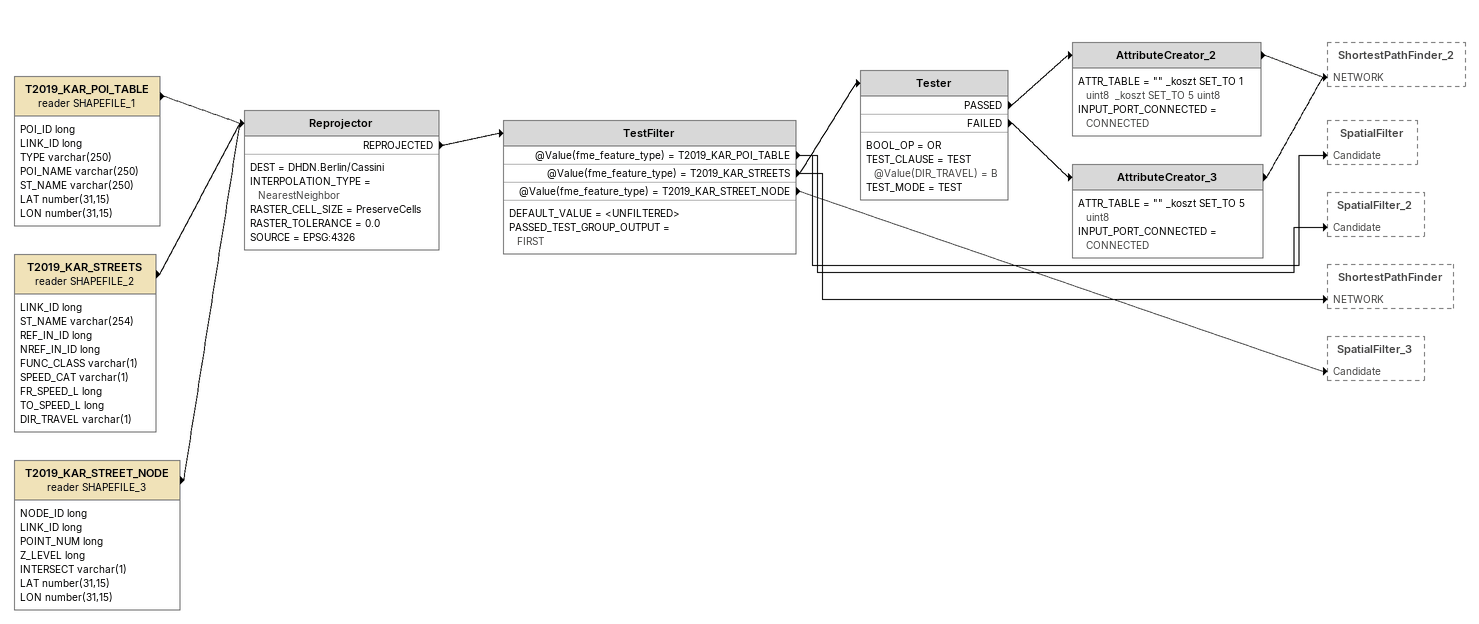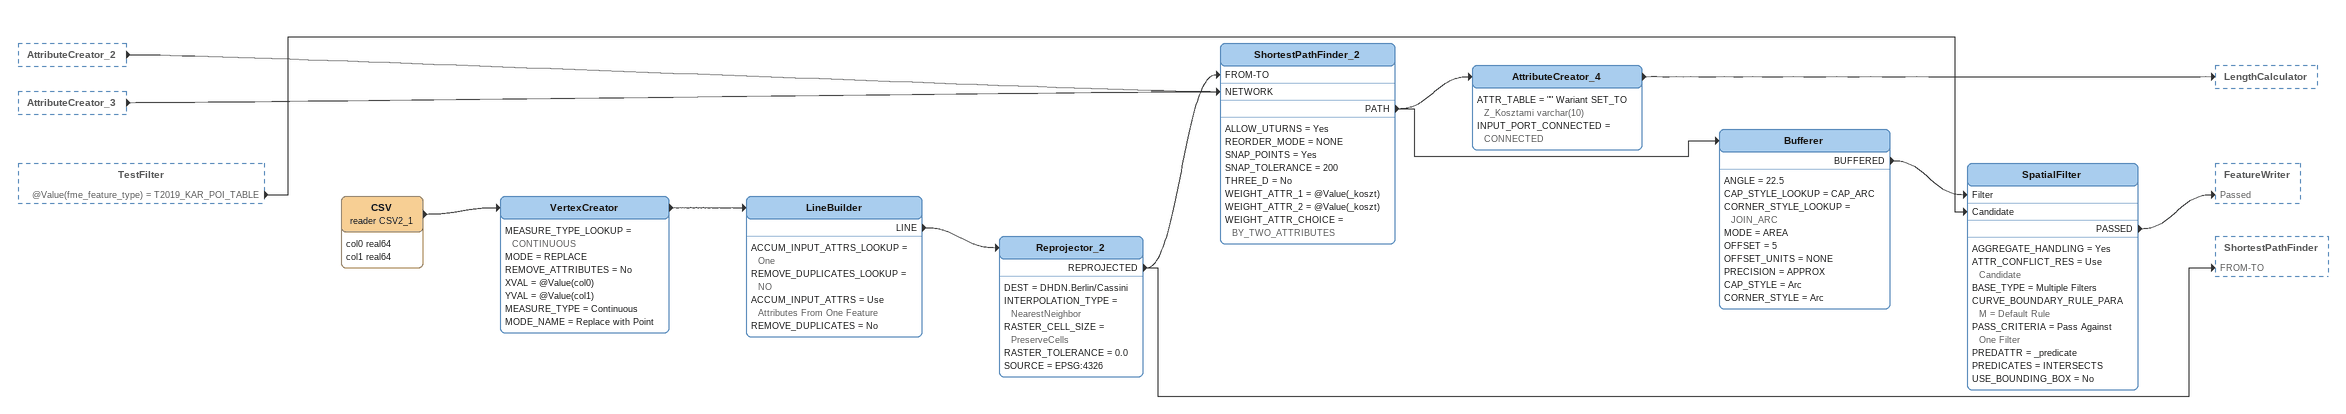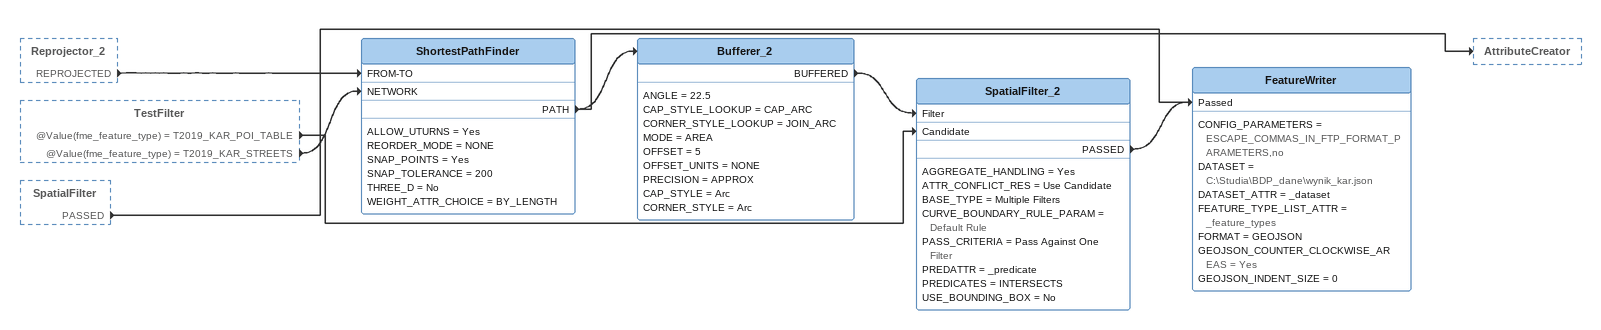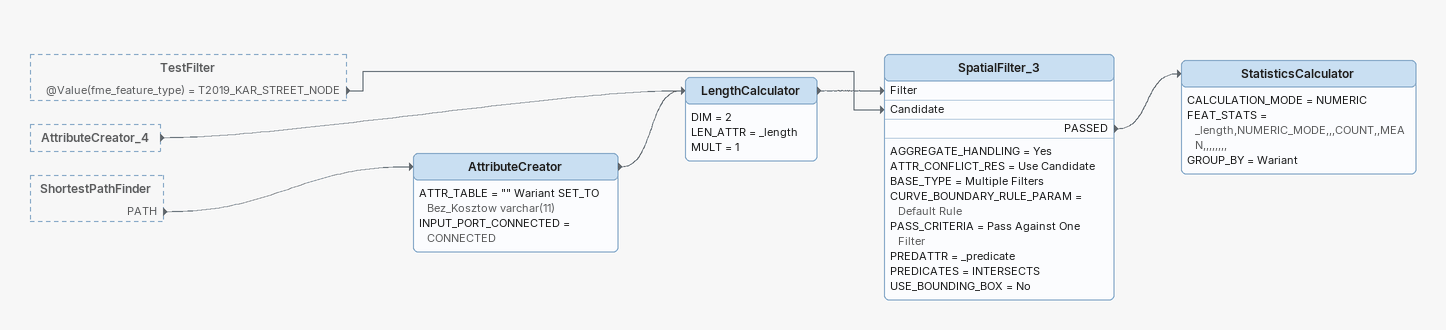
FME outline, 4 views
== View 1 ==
T2019_KAR_POI_TABLE (reader SHAPEFILE_1)
    attributes: POI_ID long, LINK_ID long, TYPE varchar(250), POI_NAME varchar(250), ST_NAME varchar(250), LAT number(31,15), LON number(31,15)
    -> Reprojector
T2019_KAR_STREETS (reader SHAPEFILE_2)
    attributes: LINK_ID long, ST_NAME varchar(254), REF_IN_ID long, NREF_IN_ID long, FUNC_CLASS varchar(1), SPEED_CAT varchar(1), FR_SPEED_L long, TO_SPEED_L long, DIR_TRAVEL varchar(1)
    -> Reprojector
T2019_KAR_STREET_NODE (reader SHAPEFILE_3)
    attributes: NODE_ID long, LINK_ID long, POINT_NUM long, Z_LEVEL long, INTERSECT varchar(1), LAT number(31,15), LON number(31,15)
    -> Reprojector
Reprojector
    DEST = DHDN.Berlin/Cassini
    INTERPOLATION_TYPE = NearestNeighbor
    RASTER_CELL_SIZE = PreserveCells
    RASTER_TOLERANCE = 0.0
    SOURCE = EPSG:4326
    REPROJECTED -> TestFilter
TestFilter
    DEFAULT_VALUE = <UNFILTERED>
    PASSED_TEST_GROUP_OUTPUT = FIRST
    @Value(fme_feature_type) = T2019_KAR_POI_TABLE -> SpatialFilter [Candidate]
    @Value(fme_feature_type) = T2019_KAR_POI_TABLE -> SpatialFilter_2 [Candidate]
    @Value(fme_feature_type) = T2019_KAR_STREETS -> ShortestPathFinder [NETWORK]
    @Value(fme_feature_type) = T2019_KAR_STREETS -> Tester
    @Value(fme_feature_type) = T2019_KAR_STREET_NODE -> SpatialFilter_3 [Candidate]
Tester
    BOOL_OP = OR
    TEST_CLAUSE = TEST @Value(DIR_TRAVEL) = B
    TEST_MODE = TEST
    PASSED -> AttributeCreator_2
    FAILED -> AttributeCreator_3
AttributeCreator_2
    ATTR_TABLE = "" _koszt SET_TO 1 uint8  _koszt SET_TO 5 uint8
    INPUT_PORT_CONNECTED = CONNECTED
    -> ShortestPathFinder_2 [NETWORK]
AttributeCreator_3
    ATTR_TABLE = "" _koszt SET_TO 5 uint8
    INPUT_PORT_CONNECTED = CONNECTED
    -> ShortestPathFinder_2 [NETWORK]

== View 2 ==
AttributeCreator_2 [outside]
    -> ShortestPathFinder_2 [NETWORK]
AttributeCreator_3 [outside]
    -> ShortestPathFinder_2 [NETWORK]
TestFilter [outside]
    @Value(fme_feature_type) = T2019_KAR_POI_TABLE -> SpatialFilter [Candidate]
CSV (reader CSV2_1)
    attributes: col0 real64, col1 real64
    -> VertexCreator
VertexCreator
    MEASURE_TYPE_LOOKUP = CONTINUOUS
    MODE = REPLACE
    REMOVE_ATTRIBUTES = No
    XVAL = @Value(col0)
    YVAL = @Value(col1)
    MEASURE_TYPE = Continuous
    MODE_NAME = Replace with Point
    -> LineBuilder
LineBuilder
    ACCUM_INPUT_ATTRS_LOOKUP = One
    REMOVE_DUPLICATES_LOOKUP = NO
    ACCUM_INPUT_ATTRS = Use Attributes From One Feature
    REMOVE_DUPLICATES = No
    LINE -> Reprojector_2
Reprojector_2
    DEST = DHDN.Berlin/Cassini
    INTERPOLATION_TYPE = NearestNeighbor
    RASTER_CELL_SIZE = PreserveCells
    RASTER_TOLERANCE = 0.0
    SOURCE = EPSG:4326
    REPROJECTED -> ShortestPathFinder [FROM-TO]
    REPROJECTED -> ShortestPathFinder_2 [FROM-TO]
ShortestPathFinder_2
    ALLOW_UTURNS = Yes
    REORDER_MODE = NONE
    SNAP_POINTS = Yes
    SNAP_TOLERANCE = 200
    THREE_D = No
    WEIGHT_ATTR_1 = @Value(_koszt)
    WEIGHT_ATTR_2 = @Value(_koszt)
    WEIGHT_ATTR_CHOICE = BY_TWO_ATTRIBUTES
    PATH -> AttributeCreator_4
    PATH -> Bufferer
AttributeCreator_4
    ATTR_TABLE = "" Wariant SET_TO Z_Kosztami varchar(10)
    INPUT_PORT_CONNECTED = CONNECTED
    -> LengthCalculator
Bufferer
    ANGLE = 22.5
    CAP_STYLE_LOOKUP = CAP_ARC
    CORNER_STYLE_LOOKUP = JOIN_ARC
    MODE = AREA
    OFFSET = 5
    OFFSET_UNITS = NONE
    PRECISION = APPROX
    CAP_STYLE = Arc
    CORNER_STYLE = Arc
    BUFFERED -> SpatialFilter [Filter]
SpatialFilter
    AGGREGATE_HANDLING = Yes
    ATTR_CONFLICT_RES = Use Candidate
    BASE_TYPE = Multiple Filters
    CURVE_BOUNDARY_RULE_PARAM = Default Rule
    PASS_CRITERIA = Pass Against One Filter
    PREDATTR = _predicate
    PREDICATES = INTERSECTS
    USE_BOUNDING_BOX = No
    PASSED -> FeatureWriter [Passed]

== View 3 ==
Reprojector_2 [outside]
    REPROJECTED -> ShortestPathFinder [FROM-TO]
TestFilter [outside]
    @Value(fme_feature_type) = T2019_KAR_POI_TABLE -> SpatialFilter_2 [Candidate]
    @Value(fme_feature_type) = T2019_KAR_STREETS -> ShortestPathFinder [NETWORK]
SpatialFilter [outside]
    PASSED -> FeatureWriter [Passed]
ShortestPathFinder
    ALLOW_UTURNS = Yes
    REORDER_MODE = NONE
    SNAP_POINTS = Yes
    SNAP_TOLERANCE = 200
    THREE_D = No
    WEIGHT_ATTR_CHOICE = BY_LENGTH
    PATH -> AttributeCreator
    PATH -> Bufferer_2
Bufferer_2
    ANGLE = 22.5
    CAP_STYLE_LOOKUP = CAP_ARC
    CORNER_STYLE_LOOKUP = JOIN_ARC
    MODE = AREA
    OFFSET = 5
    OFFSET_UNITS = NONE
    PRECISION = APPROX
    CAP_STYLE = Arc
    CORNER_STYLE = Arc
    BUFFERED -> SpatialFilter_2 [Filter]
SpatialFilter_2
    AGGREGATE_HANDLING = Yes
    ATTR_CONFLICT_RES = Use Candidate
    BASE_TYPE = Multiple Filters
    CURVE_BOUNDARY_RULE_PARAM = Default Rule
    PASS_CRITERIA = Pass Against One Filter
    PREDATTR = _predicate
    PREDICATES = INTERSECTS
    USE_BOUNDING_BOX = No
    PASSED -> FeatureWriter [Passed]
FeatureWriter
    CONFIG_PARAMETERS = ESCAPE_COMMAS_IN_FTP_FORMAT_PARAMETERS,no
    DATASET = C:\Studia\BDP_dane\wynik_kar.json
    DATASET_ATTR = _dataset
    FEATURE_TYPE_LIST_ATTR = _feature_types
    FORMAT = GEOJSON
    GEOJSON_COUNTER_CLOCKWISE_AREAS = Yes
    GEOJSON_INDENT_SIZE = 0

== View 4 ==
TestFilter [outside]
    @Value(fme_feature_type) = T2019_KAR_STREET_NODE -> SpatialFilter_3 [Candidate]
AttributeCreator_4 [outside]
    -> LengthCalculator
ShortestPathFinder [outside]
    PATH -> AttributeCreator
AttributeCreator
    ATTR_TABLE = "" Wariant SET_TO Bez_Kosztow varchar(11)
    INPUT_PORT_CONNECTED = CONNECTED
    -> LengthCalculator
LengthCalculator
    DIM = 2
    LEN_ATTR = _length
    MULT = 1
    -> SpatialFilter_3 [Filter]
SpatialFilter_3
    AGGREGATE_HANDLING = Yes
    ATTR_CONFLICT_RES = Use Candidate
    BASE_TYPE = Multiple Filters
    CURVE_BOUNDARY_RULE_PARAM = Default Rule
    PASS_CRITERIA = Pass Against One Filter
    PREDATTR = _predicate
    PREDICATES = INTERSECTS
    USE_BOUNDING_BOX = No
    PASSED -> StatisticsCalculator
StatisticsCalculator
    CALCULATION_MODE = NUMERIC
    FEAT_STATS = _length,NUMERIC_MODE,,,COUNT,,MEAN,,,,,,,,
    GROUP_BY = Wariant
